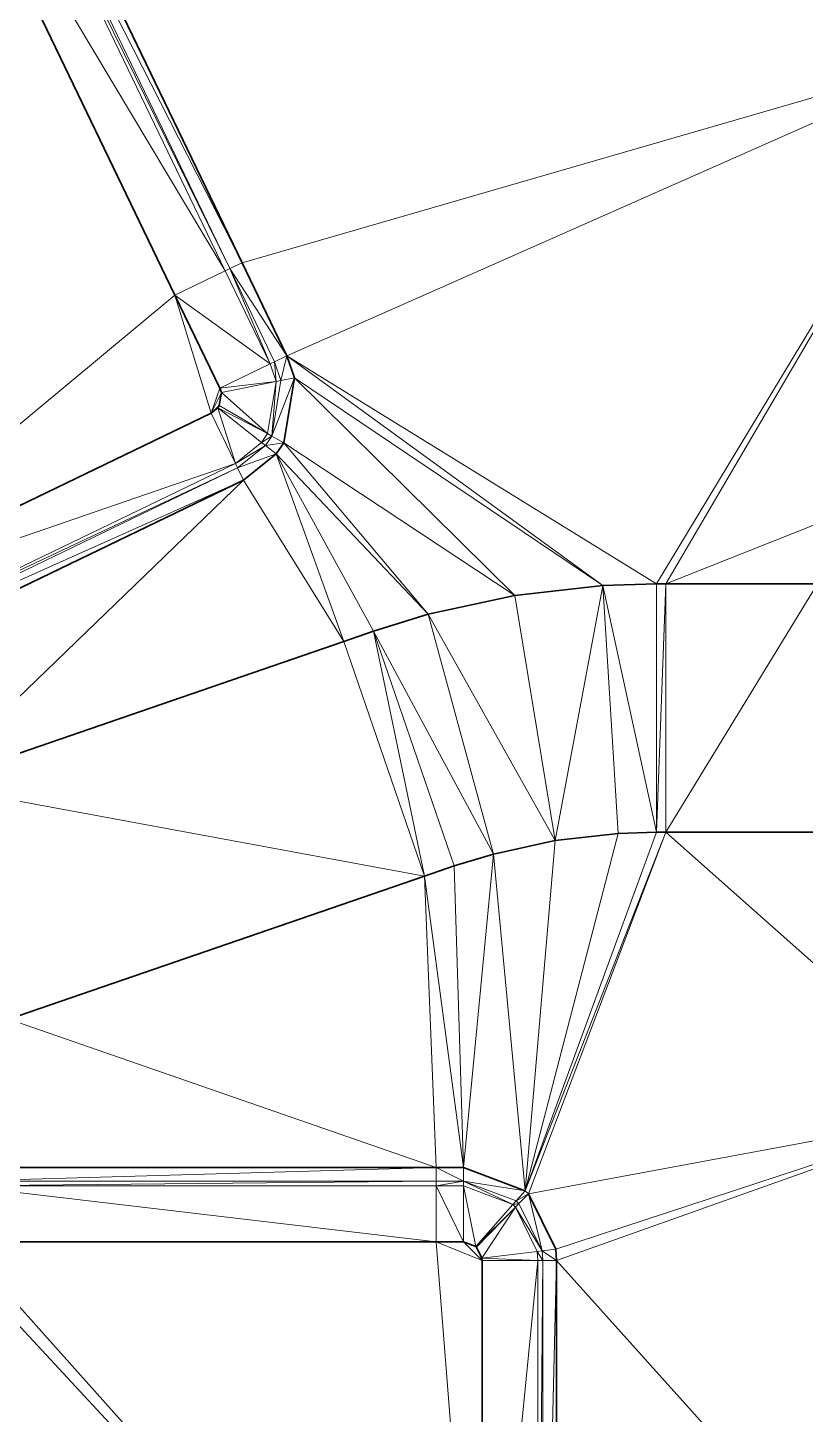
# Model space of a CAD drawing. Header units: metres. Extents: x 246428 to 246884, y 7418966 to 7419490.
# Drawn here: x 246614.16 to 246620.42, y 7419356.22 to 7419367.38 of the extents above; entities that cross this region are included whole.
import ezdxf

# ---------------------------------------------------------------- set-up
doc = ezdxf.new("R2010")
doc.units = ezdxf.units.M
doc.linetypes.add('blank name', pattern=[0])
doc.layers.add('_12D_UNMAPPED', color=7, linetype='Continuous')
for name, color, linetype, lineweight, true_color in [('KERB_BACK', 7, 'Continuous', 35, 0x5fd2ff), ('KERB_LINE', 7, 'Continuous', 18, 0xb9b9b9), ('KERB_LIP', 7, 'Continuous', 35, 0x5fd2ff), ('KERB_TOP', 7, 'Continuous', 18, 0xb9b9b9)]:
    doc.layers.add(name, color=color, linetype=linetype, lineweight=lineweight, true_color=true_color)
doc.layers.add('MISC_PATHS', color=7, linetype='Continuous', lineweight=35)

msp = doc.modelspace()

# ---------------------------------------------------------------- linework, layer by layer
at = {"layer": '_12D_UNMAPPED', "color": 3, "linetype": 'blank name', "lineweight": 0}
for points in [[(246621.817, 7419367.205, 34.49), (246613.711, 7419369.992, 33.528), (246614.765, 7419372.412, 33.803)], [(246622.403, 7419367.7, 34.34), (246621.817, 7419367.205, 34.49), (246614.765, 7419372.412, 33.803)], [(246613.612, 7419369.944, 33.528), (246613.711, 7419369.992, 33.528), (246615.883, 7419365.489, 33.602)], [(246613.711, 7419369.992, 33.528), (246621.817, 7419367.205, 34.49), (246615.883, 7419365.489, 33.602)], [(246613.17, 7419369.732, 33.364), (246613.576, 7419369.927, 33.378), (246615.748, 7419365.423, 33.452)], [(246613.576, 7419369.927, 33.378), (246613.612, 7419369.944, 33.528), (246615.784, 7419365.441, 33.602)], [(246615.748, 7419365.423, 33.452), (246613.576, 7419369.927, 33.378), (246615.784, 7419365.441, 33.602)], [(246615.784, 7419365.441, 33.602), (246613.612, 7419369.944, 33.528), (246615.883, 7419365.489, 33.602)], [(246612.211, 7419362.627, 33.356), (246613.17, 7419369.732, 33.364), (246615.342, 7419365.228, 33.438)], [(246615.342, 7419365.228, 33.438), (246613.17, 7419369.732, 33.364), (246615.748, 7419365.423, 33.452)], [(246615.883, 7419365.489, 33.602), (246621.817, 7419367.205, 34.49), (246616.244, 7419364.739, 33.615)], [(246621.817, 7419367.205, 34.49), (246619.219, 7419362.904, 33.686), (246616.244, 7419364.739, 33.615)], [(246619.219, 7419362.904, 33.686), (246621.817, 7419367.205, 34.49), (246619.295, 7419362.904, 33.688)], [(246621.817, 7419367.205, 34.49), (246621.817, 7419363.904, 34.466), (246619.295, 7419362.904, 33.688)], [(246615.342, 7419365.228, 33.438), (246615.748, 7419365.423, 33.452), (246616.109, 7419364.674, 33.465)], [(246616.109, 7419364.674, 33.465), (246615.748, 7419365.423, 33.452), (246615.784, 7419365.441, 33.602)], [(246615.784, 7419365.441, 33.602), (246615.883, 7419365.489, 33.602), (246616.244, 7419364.739, 33.615)], [(246616.109, 7419364.674, 33.465), (246615.784, 7419365.441, 33.602), (246616.145, 7419364.691, 33.615)], [(246616.145, 7419364.691, 33.615), (246615.784, 7419365.441, 33.602), (246616.244, 7419364.739, 33.615)], [(246612.211, 7419362.627, 33.356), (246615.342, 7419365.228, 33.438), (246615.634, 7419364.278, 33.449)], [(246615.704, 7419364.478, 33.451), (246615.342, 7419365.228, 33.438), (246616.109, 7419364.674, 33.465)], [(246615.342, 7419365.228, 33.438), (246615.704, 7419364.478, 33.451), (246615.634, 7419364.278, 33.449)], [(246616.196, 7419364.541, 33.614), (246616.145, 7419364.691, 33.615), (246616.244, 7419364.739, 33.615)], [(246616.196, 7419364.541, 33.614), (246616.244, 7419364.739, 33.615), (246616.304, 7419364.563, 33.614)], [(246619.219, 7419362.904, 33.686), (246618.789, 7419362.89, 33.676), (246616.244, 7419364.739, 33.615)], [(246616.244, 7419364.739, 33.615), (246618.789, 7419362.89, 33.676), (246616.304, 7419364.563, 33.614)], [(246615.704, 7419364.478, 33.451), (246616.109, 7419364.674, 33.465), (246616.157, 7419364.533, 33.464)], [(246616.157, 7419364.533, 33.464), (246616.109, 7419364.674, 33.465), (246616.145, 7419364.691, 33.615)], [(246616.157, 7419364.533, 33.464), (246616.145, 7419364.691, 33.615), (246616.196, 7419364.541, 33.614)], [(246615.716, 7419364.443, 33.45), (246615.704, 7419364.478, 33.451), (246616.157, 7419364.533, 33.464)], [(246615.716, 7419364.443, 33.45), (246616.157, 7419364.533, 33.464), (246616.089, 7419364.113, 33.464)], [(246616.089, 7419364.113, 33.464), (246616.157, 7419364.533, 33.464), (246616.123, 7419364.093, 33.614)], [(246616.123, 7419364.093, 33.614), (246616.196, 7419364.541, 33.614), (246616.304, 7419364.563, 33.614)], [(246616.123, 7419364.093, 33.614), (246616.304, 7419364.563, 33.614), (246616.219, 7419364.039, 33.614)], [(246616.157, 7419364.533, 33.464), (246616.196, 7419364.541, 33.614), (246616.123, 7419364.093, 33.614)], [(246616.304, 7419364.563, 33.614), (246618.079, 7419362.81, 33.658), (246616.219, 7419364.039, 33.614)], [(246618.789, 7419362.89, 33.676), (246618.079, 7419362.81, 33.658), (246616.304, 7419364.563, 33.614)], [(246615.704, 7419364.478, 33.451), (246615.716, 7419364.443, 33.45), (246615.634, 7419364.278, 33.449)], [(246615.716, 7419364.443, 33.45), (246615.699, 7419364.338, 33.45), (246615.634, 7419364.278, 33.449)], [(246615.699, 7419364.338, 33.45), (246615.716, 7419364.443, 33.45), (246616.089, 7419364.113, 33.464)], [(246612.211, 7419362.627, 33.356), (246615.634, 7419364.278, 33.449), (246615.829, 7419363.873, 33.463)], [(246615.699, 7419364.338, 33.45), (246615.687, 7419364.32, 33.45), (246615.634, 7419364.278, 33.449)], [(246615.634, 7419364.278, 33.449), (246615.687, 7419364.32, 33.45), (246615.829, 7419363.873, 33.463)], [(246615.687, 7419364.32, 33.45), (246615.699, 7419364.338, 33.45), (246616.089, 7419364.113, 33.464)], [(246615.687, 7419364.32, 33.45), (246616.089, 7419364.113, 33.464), (246616.04, 7419364.042, 33.464)], [(246615.687, 7419364.32, 33.45), (246616.04, 7419364.042, 33.464), (246615.829, 7419363.873, 33.463)], [(246616.04, 7419364.042, 33.464), (246616.089, 7419364.113, 33.464), (246616.123, 7419364.093, 33.614)], [(246616.04, 7419364.042, 33.464), (246616.123, 7419364.093, 33.614), (246616.071, 7419364.017, 33.614)], [(246616.071, 7419364.017, 33.614), (246616.123, 7419364.093, 33.614), (246616.219, 7419364.039, 33.614)], [(246615.829, 7419363.873, 33.463), (246616.04, 7419364.042, 33.464), (246616.071, 7419364.017, 33.614)], [(246615.829, 7419363.873, 33.463), (246616.071, 7419364.017, 33.614), (246615.847, 7419363.837, 33.613)], [(246615.847, 7419363.837, 33.613), (246616.071, 7419364.017, 33.614), (246616.158, 7419363.949, 33.614)], [(246615.847, 7419363.837, 33.613), (246616.158, 7419363.949, 33.614), (246615.895, 7419363.737, 33.613)], [(246616.158, 7419363.949, 33.614), (246616.702, 7419362.44, 33.622), (246615.895, 7419363.737, 33.613)], [(246616.071, 7419364.017, 33.614), (246616.219, 7419364.039, 33.614), (246616.158, 7419363.949, 33.614)], [(246616.219, 7419364.039, 33.614), (246617.382, 7419362.658, 33.64), (246616.158, 7419363.949, 33.614)], [(246617.382, 7419362.658, 33.64), (246616.942, 7419362.523, 33.628), (246616.158, 7419363.949, 33.614)], [(246616.942, 7419362.523, 33.628), (246616.702, 7419362.44, 33.622), (246616.158, 7419363.949, 33.614)], [(246618.079, 7419362.81, 33.658), (246617.382, 7419362.658, 33.64), (246616.219, 7419364.039, 33.614)], [(246612.407, 7419362.222, 33.37), (246612.211, 7419362.627, 33.356), (246615.829, 7419363.873, 33.463)], [(246612.407, 7419362.222, 33.37), (246615.829, 7419363.873, 33.463), (246615.847, 7419363.837, 33.613)], [(246612.424, 7419362.186, 33.52), (246612.407, 7419362.222, 33.37), (246615.847, 7419363.837, 33.613)], [(246615.895, 7419363.737, 33.613), (246612.424, 7419362.186, 33.52), (246615.847, 7419363.837, 33.613)], [(246619.295, 7419362.904, 33.688), (246621.817, 7419363.904, 34.466), (246620.517, 7419362.904, 34.299)], [(246612.472, 7419362.087, 33.52), (246612.424, 7419362.186, 33.52), (246615.895, 7419363.737, 33.613)], [(246613.355, 7419361.288, 33.534), (246612.472, 7419362.087, 33.52), (246615.895, 7419363.737, 33.613)], [(246616.702, 7419362.44, 33.622), (246613.355, 7419361.288, 33.534), (246615.895, 7419363.737, 33.613)], [(246618.079, 7419362.81, 33.658), (246618.789, 7419362.89, 33.676), (246618.405, 7419360.837, 33.638)], [(246618.405, 7419360.837, 33.638), (246618.789, 7419362.89, 33.676), (246618.912, 7419360.894, 33.656)], [(246618.789, 7419362.89, 33.676), (246619.219, 7419362.904, 33.686), (246619.219, 7419360.904, 33.666)], [(246618.912, 7419360.894, 33.656), (246618.789, 7419362.89, 33.676), (246619.219, 7419360.904, 33.666)], [(246619.219, 7419362.904, 33.686), (246619.295, 7419362.904, 33.688), (246619.219, 7419360.904, 33.666)], [(246619.219, 7419360.904, 33.666), (246619.295, 7419362.904, 33.688), (246619.295, 7419360.904, 33.668)], [(246619.295, 7419362.904, 33.688), (246620.517, 7419362.904, 34.299), (246619.295, 7419360.904, 33.668)], [(246619.295, 7419360.904, 33.668), (246620.517, 7419362.904, 34.299), (246620.517, 7419360.904, 34.279)], [(246617.382, 7419362.658, 33.64), (246618.079, 7419362.81, 33.658), (246618.405, 7419360.837, 33.638)], [(246616.942, 7419362.523, 33.628), (246617.382, 7419362.658, 33.64), (246617.907, 7419360.728, 33.62)], [(246617.907, 7419360.728, 33.62), (246617.382, 7419362.658, 33.64), (246618.405, 7419360.837, 33.638)], [(246616.702, 7419362.44, 33.622), (246616.942, 7419362.523, 33.628), (246617.352, 7419360.549, 33.602)], [(246617.592, 7419360.632, 33.608), (246616.942, 7419362.523, 33.628), (246617.907, 7419360.728, 33.62)], [(246617.352, 7419360.549, 33.602), (246616.942, 7419362.523, 33.628), (246617.592, 7419360.632, 33.608)], [(246613.355, 7419361.288, 33.534), (246616.702, 7419362.44, 33.622), (246617.352, 7419360.549, 33.602)], [(246614.006, 7419359.397, 33.514), (246613.355, 7419361.288, 33.534), (246617.352, 7419360.549, 33.602)], [(246618.162, 7419358.017, 33.692), (246617.907, 7419360.728, 33.62), (246618.405, 7419360.837, 33.638)], [(246618.162, 7419358.017, 33.692), (246618.912, 7419360.894, 33.656), (246619.219, 7419360.904, 33.666)], [(246618.162, 7419358.017, 33.692), (246619.219, 7419360.904, 33.666), (246619.295, 7419360.904, 33.668)], [(246618.188, 7419357.992, 33.692), (246618.162, 7419358.017, 33.692), (246619.295, 7419360.904, 33.668)], [(246618.162, 7419358.017, 33.692), (246618.405, 7419360.837, 33.638), (246618.912, 7419360.894, 33.656)], [(246621.817, 7419358.666, 34.429), (246618.188, 7419357.992, 33.692), (246619.295, 7419360.904, 33.668)], [(246621.817, 7419358.666, 34.429), (246619.295, 7419360.904, 33.668), (246620.517, 7419360.904, 34.279)], [(246617.665, 7419358.205, 33.689), (246617.592, 7419360.632, 33.608), (246617.907, 7419360.728, 33.62)], [(246618.162, 7419358.017, 33.692), (246617.665, 7419358.205, 33.689), (246617.907, 7419360.728, 33.62)], [(246617.665, 7419358.205, 33.689), (246617.352, 7419360.549, 33.602), (246617.592, 7419360.632, 33.608)], [(246617.447, 7419358.205, 33.683), (246614.006, 7419359.397, 33.514), (246617.352, 7419360.549, 33.602)], [(246617.665, 7419358.205, 33.689), (246617.447, 7419358.205, 33.683), (246617.352, 7419360.549, 33.602)], [(246617.447, 7419358.205, 33.683), (246613.621, 7419358.205, 33.574), (246614.006, 7419359.397, 33.514)], [(246618.188, 7419357.992, 33.692), (246621.817, 7419358.666, 34.429), (246618.409, 7419357.546, 33.693)], [(246618.409, 7419357.546, 33.693), (246621.817, 7419358.666, 34.429), (246618.415, 7419357.455, 33.694)], [(246621.817, 7419358.666, 34.429), (246621.817, 7419353.666, 34.394), (246618.415, 7419357.455, 33.694)], [(246617.447, 7419358.095, 33.683), (246613.621, 7419358.095, 33.574), (246617.447, 7419358.205, 33.683)], [(246613.621, 7419358.095, 33.574), (246613.621, 7419358.205, 33.574), (246617.447, 7419358.205, 33.683)], [(246617.665, 7419358.095, 33.689), (246617.447, 7419358.095, 33.683), (246617.447, 7419358.205, 33.683)], [(246617.665, 7419358.095, 33.689), (246617.447, 7419358.205, 33.683), (246617.665, 7419358.205, 33.689)], [(246617.665, 7419358.095, 33.689), (246617.665, 7419358.205, 33.689), (246618.162, 7419358.017, 33.692)], [(246617.447, 7419358.055, 33.533), (246613.621, 7419358.055, 33.424), (246617.447, 7419358.095, 33.683)], [(246613.621, 7419358.055, 33.424), (246613.621, 7419358.095, 33.574), (246617.447, 7419358.095, 33.683)], [(246617.447, 7419357.605, 33.519), (246613.621, 7419357.605, 33.41), (246613.621, 7419358.055, 33.424)], [(246617.447, 7419357.605, 33.519), (246613.621, 7419358.055, 33.424), (246617.447, 7419358.055, 33.533)], [(246617.665, 7419358.055, 33.539), (246617.447, 7419358.055, 33.533), (246617.665, 7419358.095, 33.689)], [(246617.447, 7419358.055, 33.533), (246617.447, 7419358.095, 33.683), (246617.665, 7419358.095, 33.689)], [(246617.665, 7419357.605, 33.525), (246617.447, 7419358.055, 33.533), (246617.665, 7419358.055, 33.539)], [(246617.665, 7419357.605, 33.525), (246617.447, 7419357.605, 33.519), (246617.447, 7419358.055, 33.533)], [(246618.062, 7419357.905, 33.542), (246617.665, 7419358.055, 33.539), (246617.665, 7419358.095, 33.689)], [(246618.062, 7419357.905, 33.542), (246617.665, 7419358.095, 33.689), (246618.089, 7419357.935, 33.692)], [(246618.089, 7419357.935, 33.692), (246617.665, 7419358.095, 33.689), (246618.162, 7419358.017, 33.692)], [(246617.764, 7419357.568, 33.528), (246617.665, 7419357.605, 33.525), (246617.665, 7419358.055, 33.539)], [(246617.764, 7419357.568, 33.528), (246617.665, 7419358.055, 33.539), (246618.062, 7419357.905, 33.542)], [(246618.089, 7419357.935, 33.692), (246618.162, 7419358.017, 33.692), (246618.188, 7419357.992, 33.692)], [(246617.764, 7419357.568, 33.528), (246618.062, 7419357.905, 33.542), (246618.084, 7419357.885, 33.542)], [(246618.062, 7419357.905, 33.542), (246618.089, 7419357.935, 33.692), (246618.112, 7419357.913, 33.692)], [(246618.084, 7419357.885, 33.542), (246618.062, 7419357.905, 33.542), (246618.112, 7419357.913, 33.692)], [(246618.084, 7419357.885, 33.542), (246618.112, 7419357.913, 33.692), (246618.3, 7419357.533, 33.693)], [(246618.112, 7419357.913, 33.692), (246618.089, 7419357.935, 33.692), (246618.188, 7419357.992, 33.692)], [(246618.3, 7419357.533, 33.693), (246618.112, 7419357.913, 33.692), (246618.188, 7419357.992, 33.692)], [(246618.3, 7419357.533, 33.693), (246618.188, 7419357.992, 33.692), (246618.409, 7419357.546, 33.693)], [(246617.77, 7419357.563, 33.528), (246617.764, 7419357.568, 33.528), (246618.084, 7419357.885, 33.542)], [(246617.814, 7419357.473, 33.529), (246617.77, 7419357.563, 33.528), (246618.084, 7419357.885, 33.542)], [(246617.814, 7419357.473, 33.529), (246618.084, 7419357.885, 33.542), (246618.26, 7419357.528, 33.543)], [(246618.26, 7419357.528, 33.543), (246618.084, 7419357.885, 33.542), (246618.3, 7419357.533, 33.693)], [(246606.628, 7419351.207, 33.229), (246613.448, 7419357.616, 33.405), (246617.815, 7419352.908, 33.542)], [(246613.448, 7419357.616, 33.405), (246613.621, 7419357.605, 33.41), (246617.815, 7419352.908, 33.542)], [(246613.621, 7419357.605, 33.41), (246617.447, 7419357.605, 33.519), (246617.815, 7419352.908, 33.542)], [(246617.447, 7419357.605, 33.519), (246617.815, 7419357.455, 33.53), (246617.815, 7419352.908, 33.542)], [(246617.447, 7419357.605, 33.519), (246617.665, 7419357.605, 33.525), (246617.815, 7419357.455, 33.53)], [(246617.665, 7419357.605, 33.525), (246617.77, 7419357.563, 33.528), (246617.815, 7419357.455, 33.53)], [(246617.665, 7419357.605, 33.525), (246617.764, 7419357.568, 33.528), (246617.77, 7419357.563, 33.528)], [(246617.77, 7419357.563, 33.528), (246617.814, 7419357.473, 33.529), (246617.815, 7419357.455, 33.53)], [(246617.814, 7419357.473, 33.529), (246618.26, 7419357.528, 33.543), (246618.265, 7419357.455, 33.544)], [(246617.815, 7419357.455, 33.53), (246617.814, 7419357.473, 33.529), (246618.265, 7419357.455, 33.544)], [(246618.26, 7419357.528, 33.543), (246618.3, 7419357.533, 33.693), (246618.305, 7419357.455, 33.694)], [(246618.265, 7419357.455, 33.544), (246618.26, 7419357.528, 33.543), (246618.305, 7419357.455, 33.694)], [(246618.3, 7419357.533, 33.693), (246618.409, 7419357.546, 33.693), (246618.415, 7419357.455, 33.694)], [(246618.305, 7419357.455, 33.694), (246618.3, 7419357.533, 33.693), (246618.415, 7419357.455, 33.694)], [(246617.815, 7419352.908, 33.542), (246617.815, 7419357.455, 33.53), (246618.265, 7419357.455, 33.544)], [(246617.815, 7419352.908, 33.542), (246618.265, 7419357.455, 33.544), (246618.265, 7419352.908, 33.556)], [(246618.265, 7419352.908, 33.556), (246618.265, 7419357.455, 33.544), (246618.305, 7419357.455, 33.694)], [(246618.265, 7419352.908, 33.556), (246618.305, 7419357.455, 33.694), (246618.305, 7419352.908, 33.706)], [(246618.305, 7419352.908, 33.706), (246618.305, 7419357.455, 33.694), (246618.415, 7419357.455, 33.694)], [(246618.305, 7419352.908, 33.706), (246618.415, 7419357.455, 33.694), (246618.415, 7419352.908, 33.706)], [(246618.415, 7419357.455, 33.694), (246621.817, 7419353.666, 34.394), (246618.415, 7419352.908, 33.706)]]:
    msp.add_3dface(points, dxfattribs=at)
at = {"layer": 'KERB_BACK'}
for points in [[(246613.711, 7419369.992, 33.528), (246615.883, 7419365.489, 33.602), (246616.244, 7419364.739, 33.615), (246616.304, 7419364.563, 33.614), (246616.219, 7419364.039, 33.614), (246616.158, 7419363.949, 33.614), (246615.895, 7419363.737, 33.613), (246612.472, 7419362.087, 33.52)], [(246613.621, 7419358.205, 33.574), (246617.447, 7419358.205, 33.683), (246617.665, 7419358.205, 33.689), (246618.162, 7419358.017, 33.692), (246618.188, 7419357.992, 33.692), (246618.409, 7419357.546, 33.693), (246618.415, 7419357.455, 33.694), (246618.415, 7419352.908, 33.706)]]:
    msp.add_polyline3d(points, dxfattribs=at)
at = {"layer": 'KERB_LINE'}
for points in [[(246613.576, 7419369.927, 33.378), (246615.748, 7419365.423, 33.452), (246616.109, 7419364.674, 33.465), (246616.157, 7419364.533, 33.464), (246616.089, 7419364.113, 33.464), (246616.04, 7419364.042, 33.464), (246615.829, 7419363.873, 33.463), (246612.407, 7419362.222, 33.37)], [(246613.621, 7419358.055, 33.424), (246617.447, 7419358.055, 33.533), (246617.665, 7419358.055, 33.539), (246618.062, 7419357.905, 33.542), (246618.084, 7419357.885, 33.542), (246618.26, 7419357.528, 33.543), (246618.265, 7419357.455, 33.544), (246618.265, 7419352.908, 33.556)]]:
    msp.add_polyline3d(points, dxfattribs=at)
at = {"layer": 'KERB_LIP'}
for points in [[(246613.17, 7419369.732, 33.364), (246615.342, 7419365.228, 33.438), (246615.704, 7419364.478, 33.451), (246615.716, 7419364.443, 33.45), (246615.699, 7419364.338, 33.45), (246615.687, 7419364.32, 33.45), (246615.634, 7419364.278, 33.449), (246612.211, 7419362.627, 33.356)], [(246613.621, 7419357.605, 33.41), (246617.447, 7419357.605, 33.519), (246617.665, 7419357.605, 33.525), (246617.764, 7419357.568, 33.528), (246617.77, 7419357.563, 33.528), (246617.814, 7419357.473, 33.529), (246617.815, 7419357.455, 33.53), (246617.815, 7419352.908, 33.542)]]:
    msp.add_polyline3d(points, dxfattribs=at)
at = {"layer": 'KERB_TOP'}
for points in [[(246613.612, 7419369.944, 33.528), (246615.784, 7419365.441, 33.602), (246616.145, 7419364.691, 33.615), (246616.196, 7419364.541, 33.614), (246616.123, 7419364.093, 33.614), (246616.071, 7419364.017, 33.614), (246615.847, 7419363.837, 33.613), (246612.424, 7419362.186, 33.52)], [(246613.621, 7419358.095, 33.574), (246617.447, 7419358.095, 33.683), (246617.665, 7419358.095, 33.689), (246618.089, 7419357.935, 33.692), (246618.112, 7419357.913, 33.692), (246618.3, 7419357.533, 33.693), (246618.305, 7419357.455, 33.694), (246618.305, 7419352.908, 33.706)]]:
    msp.add_polyline3d(points, dxfattribs=at)
at = {"layer": 'MISC_PATHS'}
for points in [[(246611.974, 7419360.813, 33.351), (246613.355, 7419361.288, 33.534), (246616.702, 7419362.44, 33.622), (246616.942, 7419362.523, 33.628), (246617.382, 7419362.658, 33.64), (246618.079, 7419362.81, 33.658), (246618.789, 7419362.89, 33.676), (246619.219, 7419362.904, 33.686), (246619.295, 7419362.904, 33.688), (246620.517, 7419362.904, 34.299), (246621.646, 7419362.904, 34.31), (246622.317, 7419362.904, 34.317), (246622.317, 7419362.904, 34.317)], [(246612.625, 7419358.922, 33.331), (246614.006, 7419359.397, 33.514), (246617.352, 7419360.549, 33.602), (246617.592, 7419360.632, 33.608), (246617.907, 7419360.728, 33.62), (246618.405, 7419360.837, 33.638), (246618.912, 7419360.894, 33.656), (246619.219, 7419360.904, 33.666), (246619.295, 7419360.904, 33.668), (246620.517, 7419360.904, 34.279), (246621.646, 7419360.904, 34.29), (246622.317, 7419360.904, 34.297), (246622.317, 7419360.904, 34.297)]]:
    msp.add_polyline3d(points, dxfattribs=at)

doc.saveas('drawing.dxf')
